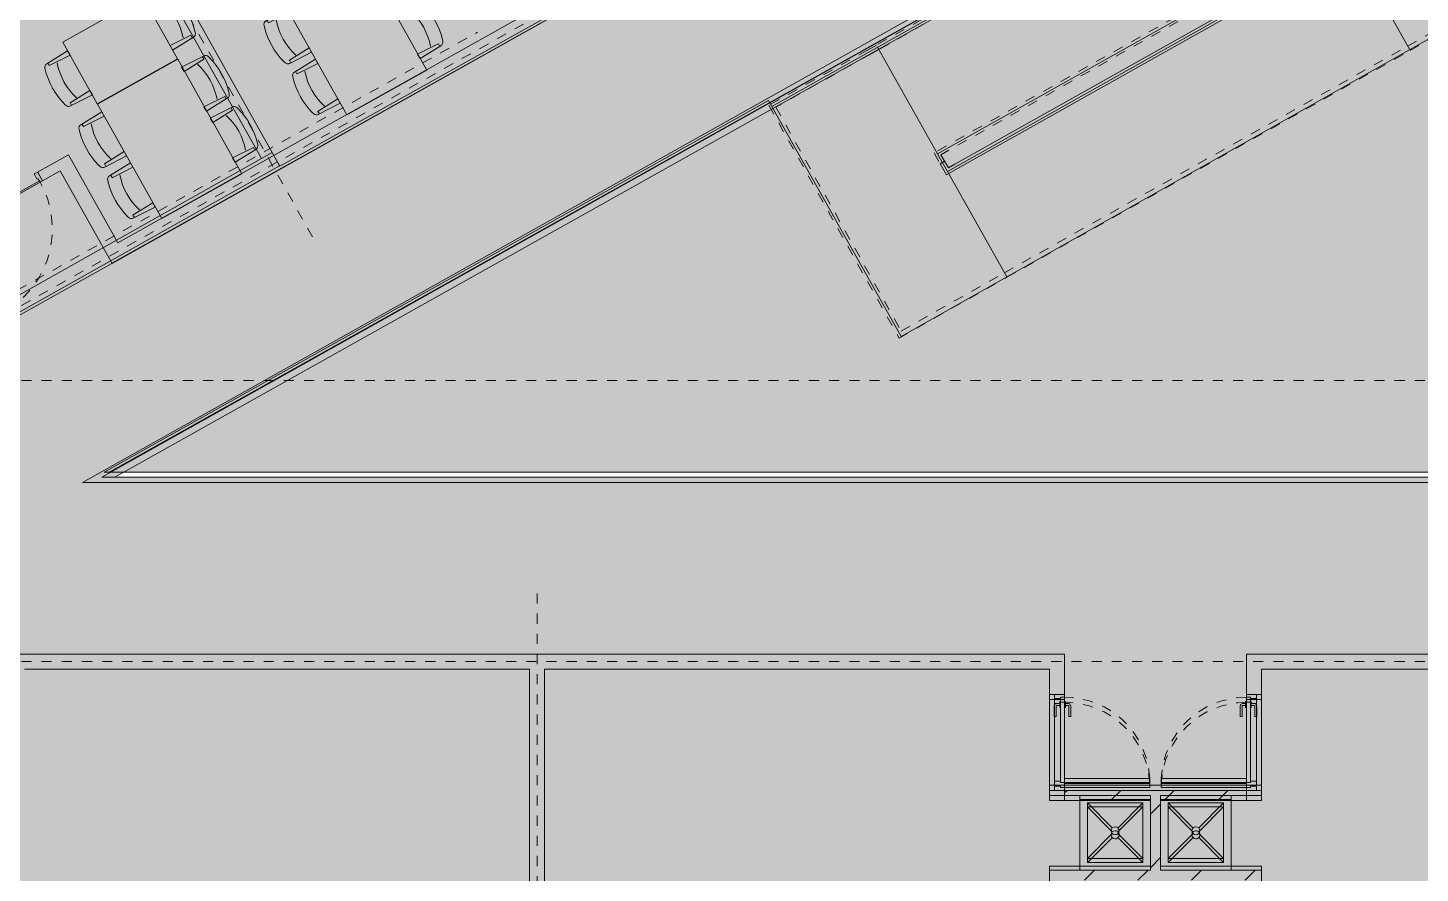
# Model space of a CAD drawing. Header units: metres. Extents: x -11.7 to 73.2, y 41.7 to 99.3.
# Drawn here: x 19.35 to 33.14, y 53.75 to 62.12 of the extents above; entities that cross this region are included whole.
import ezdxf

# ---------------------------------------------------------------- set-up
doc = ezdxf.new("R2010")
doc.units = ezdxf.units.M
for name, pattern in [('Basculante', [0.004, 0.0025, -0.0015]), ('LineaDiscontinua-1_5mm', [0.003, 0.0015, -0.0015]), ('LíneaDeRejilla', [0.021, 0.012, -0.003, 0.003, -0.003]), ('Oculto', [0.006, 0.004, -0.002])]:
    doc.linetypes.add(name, pattern=pattern)
for name, color, linetype, lineweight in [('A-BRND', 11, 'Continuous', 5), ('A-DETL-3', 151, 'Continuous', 5), ('A-DETL-GENF', 92, 'Continuous', 5), ('A-DETL-LNOC', 90, 'Oculto', 5), ('A-GENM', 13, 'Continuous', 5), ('A-MURO', 113, 'Continuous', 9), ('A-MURO-ACHU', 111, 'Continuous', 9), ('A-PISO', 51, 'Continuous', 9), ('A-PISO-ACHU', 8, 'Continuous', 9), ('A-PISO-RAMP', 51, 'Continuous', 5), ('A-PUER', 31, 'Continuous', 5), ('A-PUER-MARC', 31, 'Continuous', 5), ('A-WALL', 113, 'Continuous', 18), ('H-HID-APAR', 6, 'Continuous', 5), ('S-REJI', 1, 'Continuous', 5)]:
    doc.layers.add(name, color=color, linetype=linetype, lineweight=lineweight)
pattern_1 = [(45, (0, 0), (-0.265165, 0.265165), [])]

# ---------------------------------------------------------------- blocks, each defined once
blk = doc.blocks.new('Top Rail Type - Top Rail_Internal_-1126757-Nivel 1')
at = {"layer": 'A-BRND'}
for p, q in [((19.89, 57.617), (47.962, 73.353)), ((19.89, 57.617), (47.962, 73.353)), ((47.943, 73.285), (20.081, 57.667)), ((20.081, 57.667), (47.943, 73.285)), ((20.081, 57.667), (20.081, 57.667)), ((20.081, 57.667), (44.086, 57.667)), ((44.086, 57.667), (20.081, 57.667)), ((19.89, 57.617), (19.89, 57.617)), ((44.136, 57.617), (19.89, 57.617)), ((44.136, 57.617), (19.89, 57.617))]:
    blk.add_line(p, q, dxfattribs=at)
blk = doc.blocks.new('Puerta-Batiente-ConDilataciones - 900x2200-3 Dilataciones-1189421-Nivel 1')
at = {"layer": 'A-GENM'}
for p, q in [((0.422, -0.035), (-0.422, -0.035)), ((0.422, -0.035), (-0.422, -0.035)), ((0.422, -0.035), (-0.422, -0.035)), ((-0.422, -0.075), (0.422, -0.075)), ((-0.422, -0.075), (0.422, -0.075)), ((-0.422, -0.075), (0.422, -0.075))]:
    blk.add_line(p, q, dxfattribs=at)
at = {"layer": 'A-PUER'}
for p, q in [((0.422, -0.035), (-0.422, -0.035)), ((-0.422, -0.035), (-0.422, -0.035)), ((-0.422, -0.035), (0.422, -0.035)), ((-0.422, -0.035), (-0.422, -0.075)), ((-0.422, -0.035), (-0.422, -0.075)), ((-0.422, -0.919), (-0.422, -0.075)), ((-0.422, -0.075), (-0.382, -0.075)), ((0.422, -0.075), (-0.422, -0.075)), ((-0.422, -0.075), (-0.422, -0.075)), ((-0.422, -0.075), (0.422, -0.075)), ((-0.382, -0.075), (-0.382, -0.919)), ((0.422, -0.035), (0.422, -0.035)), ((0.422, -0.075), (0.422, -0.035)), ((0.422, -0.035), (0.422, -0.075)), ((0.422, -0.075), (0.422, -0.075)), ((-0.382, -0.919), (-0.422, -0.919))]:
    blk.add_line(p, q, dxfattribs=at)
at = {"layer": 'A-PUER', "linetype": 'LineaDiscontinua-1_5mm'}
blk.add_arc((-0.422, -0.075), 0.844, 272.7165, 0, dxfattribs=at)
at = {"layer": 'A-PUER-MARC'}
for p, q in [((-0.45, -0.075), (-0.45, 0.025)), ((-0.45, 0.025), (-0.41, 0.025)), ((-0.45, -0.075), (-0.45, 0.025)), ((-0.45, 0.025), (-0.45, 0.025)), ((-0.45, 0.025), (0.45, 0.025)), ((-0.41, 0.025), (-0.41, -0.035)), ((-0.41, 0.025), (-0.41, 0.025)), ((-0.41, 0.025), (-0.41, -0.035)), ((0.41, 0.025), (-0.41, 0.025)), ((0.41, -0.035), (0.41, 0.025)), ((0.45, 0.025), (0.41, 0.025)), ((0.41, 0.025), (0.41, 0.025)), ((0.41, -0.035), (0.41, 0.025)), ((0.45, 0.025), (0.45, 0.025)), ((0.45, 0.025), (0.45, -0.075)), ((0.45, 0.025), (0.45, -0.075)), ((-0.422, -0.075), (-0.45, -0.075)), ((-0.45, -0.075), (-0.45, -0.075)), ((0.45, -0.075), (-0.45, -0.075)), ((-0.41, -0.035), (-0.422, -0.035)), ((-0.422, -0.035), (-0.422, -0.075)), ((-0.422, -0.035), (-0.422, -0.035)), ((-0.422, -0.035), (-0.422, -0.075)), ((0.422, -0.035), (-0.422, -0.035)), ((-0.422, -0.075), (-0.422, -0.075)), ((-0.422, -0.075), (0.422, -0.075)), ((-0.41, -0.035), (-0.41, -0.035)), ((-0.41, -0.035), (0.41, -0.035)), ((0.41, -0.035), (0.41, -0.035)), ((0.41, -0.035), (0.422, -0.035)), ((0.422, -0.035), (0.422, -0.035)), ((0.422, -0.035), (0.422, -0.075)), ((0.422, -0.075), (0.422, -0.035)), ((0.422, -0.075), (0.422, -0.075)), ((0.422, -0.075), (0.45, -0.075)), ((0.45, -0.075), (0.45, -0.075))]:
    blk.add_line(p, q, dxfattribs=at)
blk = doc.blocks.new('Manija-Horizontal-SinCerradura - 120-1041475-Nivel 1')
at = {"layer": 'A-PUER'}
for p, q in [((0.12, 0.008), (0.12, 0)), ((0.12, 0.008), (0.18, 0.008)), ((0.18, 0.008), (0.12, 0.008)), ((0.12, 0), (0.18, 0)), ((0.18, 0), (0.12, 0)), ((0.14, 0.038), (0.14, 0.008)), ((0.14, 0.008), (0.16, 0.008)), ((0.16, 0.008), (0.14, 0.008)), ((0.16, 0.008), (0.16, 0.038)), ((0.27, 0.063), (0.165, 0.063)), ((0.165, 0.043), (0.27, 0.043)), ((0.18, 0), (0.18, 0.008)), ((0.27, 0.063), (0.27, 0.043)), ((0.27, 0.043), (0.27, 0.063))]:
    blk.add_line(p, q, dxfattribs=at)
at = {"layer": 'A-PUER', "flags": 128}
for points in [[(0.165, 0.063), (0.144, 0.052), (0.14, 0.038)], [(0.16, 0.038), (0.162, 0.042), (0.165, 0.043)]]:
    blk.add_lwpolyline(points, dxfattribs=at)
blk = doc.blocks.new('Manija-Horizontal-SinCerradura - 120-1041476-Nivel 1')
at = {"layer": 'A-PUER'}
for p, q in [((0.12, 0), (0.12, -0.008)), ((0.12, 0), (0.18, 0)), ((0.18, 0), (0.12, 0)), ((0.18, -0.008), (0.18, 0)), ((0.12, -0.008), (0.18, -0.008)), ((0.18, -0.008), (0.12, -0.008)), ((0.14, -0.008), (0.14, -0.038)), ((0.14, -0.008), (0.16, -0.008)), ((0.16, -0.008), (0.14, -0.008)), ((0.16, -0.038), (0.16, -0.008)), ((0.27, -0.043), (0.165, -0.043)), ((0.165, -0.063), (0.27, -0.063)), ((0.27, -0.063), (0.27, -0.043)), ((0.27, -0.043), (0.27, -0.063))]:
    blk.add_line(p, q, dxfattribs=at)
at = {"layer": 'A-PUER', "flags": 128}
for points in [[(0.14, -0.038), (0.151, -0.059), (0.165, -0.063)], [(0.165, -0.043), (0.161, -0.041), (0.16, -0.038)]]:
    blk.add_lwpolyline(points, dxfattribs=at)
blk = doc.blocks.new('Puerta-Batiente-ConDilataciones - 900x2200-3 Dilataciones-1189918-Nivel 1')
at = {"layer": 'A-GENM'}
for p, q in [((-0.422, 0.075), (0.422, 0.075)), ((-0.422, 0.075), (0.422, 0.075)), ((-0.422, 0.075), (0.422, 0.075)), ((0.422, 0.035), (-0.422, 0.035)), ((0.422, 0.035), (-0.422, 0.035)), ((0.422, 0.035), (-0.422, 0.035))]:
    blk.add_line(p, q, dxfattribs=at)
at = {"layer": 'A-PUER'}
for p, q in [((-0.382, 0.919), (-0.422, 0.919)), ((-0.422, 0.919), (-0.422, 0.075)), ((-0.382, 0.075), (-0.382, 0.919)), ((-0.422, 0.075), (-0.382, 0.075)), ((0.422, 0.075), (-0.422, 0.075)), ((-0.422, 0.075), (-0.422, 0.075)), ((-0.422, 0.075), (0.422, 0.075)), ((-0.422, 0.075), (-0.422, 0.035)), ((-0.422, 0.075), (-0.422, 0.035)), ((0.422, 0.035), (-0.422, 0.035)), ((-0.422, 0.035), (-0.422, 0.035)), ((-0.422, 0.035), (0.422, 0.035)), ((0.422, 0.075), (0.422, 0.075)), ((0.422, 0.035), (0.422, 0.075)), ((0.422, 0.075), (0.422, 0.035)), ((0.422, 0.035), (0.422, 0.035))]:
    blk.add_line(p, q, dxfattribs=at)
at = {"layer": 'A-PUER', "linetype": 'LineaDiscontinua-1_5mm'}
blk.add_arc((-0.422, 0.075), 0.844, 360, 87.2835, dxfattribs=at)
at = {"layer": 'A-PUER-MARC'}
for p, q in [((-0.45, -0.025), (-0.45, 0.075)), ((-0.45, 0.075), (-0.422, 0.075)), ((-0.45, -0.025), (-0.45, 0.075)), ((-0.45, 0.075), (-0.45, 0.075)), ((-0.45, 0.075), (0.45, 0.075)), ((-0.422, 0.075), (-0.422, 0.035)), ((0.422, 0.075), (-0.422, 0.075)), ((-0.422, 0.075), (-0.422, 0.075)), ((-0.422, 0.075), (-0.422, 0.035)), ((-0.422, 0.035), (-0.41, 0.035)), ((-0.422, 0.035), (-0.422, 0.035)), ((-0.422, 0.035), (0.422, 0.035)), ((-0.41, 0.035), (-0.41, -0.025)), ((-0.41, 0.035), (-0.41, -0.025)), ((0.41, 0.035), (-0.41, 0.035)), ((-0.41, 0.035), (-0.41, 0.035)), ((0.41, 0.035), (0.41, 0.035)), ((0.41, -0.025), (0.41, 0.035)), ((0.422, 0.035), (0.41, 0.035)), ((0.41, -0.025), (0.41, 0.035)), ((0.422, 0.075), (0.422, 0.075)), ((0.45, 0.075), (0.422, 0.075)), ((0.422, 0.075), (0.422, 0.035)), ((0.422, 0.035), (0.422, 0.075)), ((0.422, 0.035), (0.422, 0.035)), ((0.45, 0.075), (0.45, -0.025)), ((0.45, 0.075), (0.45, 0.075)), ((0.45, 0.075), (0.45, -0.025)), ((-0.41, -0.025), (-0.45, -0.025)), ((0.45, -0.025), (-0.45, -0.025)), ((-0.45, -0.025), (-0.45, -0.025)), ((-0.41, -0.025), (-0.41, -0.025)), ((-0.41, -0.025), (0.41, -0.025)), ((0.41, -0.025), (0.45, -0.025)), ((0.41, -0.025), (0.41, -0.025)), ((0.45, -0.025), (0.45, -0.025))]:
    blk.add_line(p, q, dxfattribs=at)
blk = doc.blocks.new('M_Shower Stall-2D - Poceta aseol-2D 70_70-1736770-Nivel 1')
at = {"layer": 'H-HID-APAR'}
for p, q in [((0, 0), (0, 0.7)), ((0, 0.7), (0.7, 0.7)), ((0.7, 0.7), (0.7, 0)), ((0.075, 0.625), (0.321, 0.379)), ((0.075, 0.075), (0.075, 0.625)), ((0.075, 0.625), (0.625, 0.625)), ((0.625, 0.625), (0.379, 0.379)), ((0.625, 0.625), (0.625, 0.075)), ((0.322, 0.322), (0.075, 0.075)), ((0.378, 0.322), (0.625, 0.075)), ((0.7, 0), (0, 0)), ((0.625, 0.075), (0.075, 0.075))]:
    blk.add_line(p, q, dxfattribs=at)
for start, end in [(360, 180), (180, 360)]:
    blk.add_arc((0.35, 0.35), 0.04, start, end, dxfattribs=at)
blk = doc.blocks.new('Puerta-Batiente-HojaLisa - 900x2200-V1-Nivel 1')
at = {"layer": 'A-PUER'}
for p, q in [((-0.422, -0.919), (-0.422, -0.075)), ((-0.422, -0.075), (-0.382, -0.075)), ((-0.382, -0.075), (-0.382, -0.919)), ((-0.382, -0.919), (-0.422, -0.919))]:
    blk.add_line(p, q, dxfattribs=at)
at = {"layer": 'A-PUER', "linetype": 'LineaDiscontinua-1_5mm'}
blk.add_arc((-0.422, -0.075), 0.844, 272.7165, 0, dxfattribs=at)
at = {"layer": 'A-PUER-MARC', "lineweight": 9}
for p, q in [((-0.41, 0.025), (-0.45, 0.025)), ((-0.45, 0.025), (-0.45, -0.075)), ((-0.41, -0.035), (-0.41, 0.025)), ((0.45, 0.025), (0.41, 0.025)), ((0.41, 0.025), (0.41, -0.035)), ((0.45, -0.075), (0.45, 0.025)), ((-0.45, -0.075), (-0.422, -0.075)), ((-0.422, -0.075), (-0.422, -0.035)), ((-0.422, -0.035), (-0.41, -0.035)), ((0.41, -0.035), (0.422, -0.035)), ((0.422, -0.035), (0.422, -0.075)), ((0.422, -0.075), (0.45, -0.075))]:
    blk.add_line(p, q, dxfattribs=at)
at = {"layer": 'A-PUER-MARC'}
for p, q in [((-0.45, -0.075), (-0.45, 0.025)), ((-0.45, 0.025), (-0.41, 0.025)), ((-0.45, 0.025), (-0.45, 0.025)), ((-0.41, 0.025), (-0.41, -0.035)), ((-0.41, 0.025), (-0.41, 0.025)), ((0.41, -0.035), (0.41, 0.025)), ((0.45, 0.025), (0.41, 0.025)), ((0.41, 0.025), (0.41, 0.025)), ((0.45, 0.025), (0.45, 0.025)), ((0.45, 0.025), (0.45, -0.075)), ((-0.422, -0.075), (-0.45, -0.075)), ((-0.45, -0.075), (-0.45, -0.075)), ((-0.41, -0.035), (-0.422, -0.035)), ((-0.422, -0.035), (-0.422, -0.075)), ((-0.422, -0.035), (-0.422, -0.035)), ((-0.422, -0.075), (-0.422, -0.075)), ((-0.41, -0.035), (-0.41, -0.035)), ((0.41, -0.035), (0.41, -0.035)), ((0.41, -0.035), (0.422, -0.035)), ((0.422, -0.035), (0.422, -0.035)), ((0.422, -0.075), (0.422, -0.035)), ((0.422, -0.075), (0.422, -0.075)), ((0.422, -0.075), (0.45, -0.075)), ((0.45, -0.075), (0.45, -0.075))]:
    blk.add_line(p, q, dxfattribs=at)
blk = doc.blocks.new('Puerta-Batiente-HojaLisa - 900x2200-V2-Nivel 1')
at = {"layer": 'A-PUER'}
for p, q in [((-0.382, 0.919), (-0.422, 0.919)), ((-0.422, 0.919), (-0.422, 0.075)), ((-0.382, 0.075), (-0.382, 0.919)), ((-0.422, 0.075), (-0.382, 0.075))]:
    blk.add_line(p, q, dxfattribs=at)
at = {"layer": 'A-PUER', "linetype": 'LineaDiscontinua-1_5mm'}
blk.add_arc((-0.422, 0.075), 0.844, 360, 87.2835, dxfattribs=at)
at = {"layer": 'A-PUER-MARC', "lineweight": 9}
for p, q in [((-0.45, -0.025), (-0.45, 0.075)), ((-0.45, 0.075), (-0.422, 0.075)), ((-0.422, 0.075), (-0.422, 0.035)), ((-0.422, 0.035), (-0.41, 0.035)), ((-0.41, 0.035), (-0.41, -0.025)), ((0.41, 0.035), (0.422, 0.035)), ((0.41, -0.025), (0.41, 0.035)), ((0.422, 0.035), (0.422, 0.075)), ((0.422, 0.075), (0.45, 0.075)), ((0.45, 0.075), (0.45, -0.025)), ((-0.41, -0.025), (-0.45, -0.025)), ((0.45, -0.025), (0.41, -0.025))]:
    blk.add_line(p, q, dxfattribs=at)
at = {"layer": 'A-PUER-MARC'}
for p, q in [((-0.45, 0.075), (-0.45, -0.025)), ((-0.422, 0.075), (-0.45, 0.075)), ((-0.45, 0.075), (-0.45, 0.075)), ((-0.422, 0.035), (-0.422, 0.075)), ((-0.422, 0.075), (-0.422, 0.075)), ((-0.41, 0.035), (-0.422, 0.035)), ((-0.422, 0.035), (-0.422, 0.035)), ((-0.41, -0.025), (-0.41, 0.035)), ((-0.41, 0.035), (-0.41, 0.035)), ((0.41, 0.035), (0.41, 0.035)), ((0.41, 0.035), (0.41, -0.025)), ((0.41, 0.035), (0.422, 0.035)), ((0.422, 0.075), (0.422, 0.075)), ((0.422, 0.075), (0.45, 0.075)), ((0.422, 0.075), (0.422, 0.035)), ((0.422, 0.035), (0.422, 0.035)), ((0.45, -0.025), (0.45, 0.075)), ((0.45, 0.075), (0.45, 0.075)), ((-0.45, -0.025), (-0.41, -0.025)), ((-0.45, -0.025), (-0.45, -0.025)), ((-0.41, -0.025), (-0.41, -0.025)), ((0.45, -0.025), (0.41, -0.025)), ((0.41, -0.025), (0.41, -0.025)), ((0.45, -0.025), (0.45, -0.025))]:
    blk.add_line(p, q, dxfattribs=at)
blk = doc.blocks.new('Puerta-Batiente-ConDilataciones - 1000x2200-3 Dilataciones-1625095-Nivel 1')
at = {"layer": 'A-GENM'}
for p, q in [((0.472, -0.035), (-0.472, -0.035)), ((0.472, -0.035), (-0.472, -0.035)), ((0.472, -0.035), (-0.472, -0.035)), ((-0.472, -0.05), (0.472, -0.05)), ((-0.472, -0.05), (0.472, -0.05)), ((-0.472, -0.05), (0.472, -0.05))]:
    blk.add_line(p, q, dxfattribs=at)
at = {"layer": 'A-PUER'}
for p, q in [((-0.472, -0.994), (-0.472, -0.05)), ((-0.472, -0.05), (-0.432, -0.05)), ((-0.432, -0.05), (-0.432, -0.994)), ((-0.432, -0.994), (-0.472, -0.994))]:
    blk.add_line(p, q, dxfattribs=at)
at = {"layer": 'A-PUER', "linetype": 'LineaDiscontinua-1_5mm'}
blk.add_arc((-0.472, -0.05), 0.944, 272.4285, 0, dxfattribs=at)
at = {"layer": 'A-PUER-MARC', "lineweight": 9}
for p, q in [((-0.46, 0.05), (-0.5, 0.05)), ((-0.5, 0.05), (-0.5, -0.05)), ((-0.46, -0.01), (-0.46, 0.05)), ((0.5, 0.05), (0.46, 0.05)), ((0.46, 0.05), (0.46, -0.01)), ((0.5, -0.05), (0.5, 0.05)), ((-0.5, -0.05), (-0.472, -0.05)), ((-0.472, -0.05), (-0.472, -0.01)), ((-0.472, -0.01), (-0.46, -0.01)), ((0.46, -0.01), (0.472, -0.01)), ((0.472, -0.01), (0.472, -0.05)), ((0.472, -0.05), (0.5, -0.05))]:
    blk.add_line(p, q, dxfattribs=at)
at = {"layer": 'A-PUER-MARC'}
for p, q in [((-0.5, -0.05), (-0.5, 0.05)), ((-0.5, 0.05), (-0.46, 0.05)), ((-0.5, 0.05), (-0.5, 0.05)), ((-0.46, 0.05), (-0.46, -0.01)), ((-0.46, 0.05), (-0.46, 0.05)), ((0.46, -0.01), (0.46, 0.05)), ((0.5, 0.05), (0.46, 0.05)), ((0.46, 0.05), (0.46, 0.05)), ((0.5, 0.05), (0.5, 0.05)), ((0.5, 0.05), (0.5, -0.05)), ((-0.472, -0.05), (-0.5, -0.05)), ((-0.5, -0.05), (-0.5, -0.05)), ((-0.46, -0.01), (-0.472, -0.01)), ((-0.472, -0.01), (-0.472, -0.05)), ((-0.472, -0.01), (-0.472, -0.01)), ((-0.472, -0.05), (-0.472, -0.05)), ((-0.46, -0.01), (-0.46, -0.01)), ((0.46, -0.01), (0.46, -0.01)), ((0.46, -0.01), (0.472, -0.01)), ((0.472, -0.01), (0.472, -0.01)), ((0.472, -0.05), (0.472, -0.01)), ((0.472, -0.05), (0.472, -0.05)), ((0.472, -0.05), (0.5, -0.05)), ((0.5, -0.05), (0.5, -0.05))]:
    blk.add_line(p, q, dxfattribs=at)
blk = doc.blocks.new('M_Shower Stall-2D - Poceta aseol-2D 70_70-V26-Nivel 1')
at = {"layer": 'H-HID-APAR'}
for p, q in [((0, 0), (0, 0.7)), ((0, 0.7), (0.7, 0.7)), ((0.7, 0.7), (0.7, 0)), ((0.075, 0.625), (0.321, 0.379)), ((0.075, 0.075), (0.075, 0.625)), ((0.075, 0.625), (0.625, 0.625)), ((0.625, 0.625), (0.379, 0.379)), ((0.625, 0.625), (0.625, 0.075)), ((0.322, 0.322), (0.075, 0.075)), ((0.378, 0.322), (0.625, 0.075)), ((0.7, 0), (0, 0)), ((0.625, 0.075), (0.075, 0.075))]:
    blk.add_line(p, q, dxfattribs=at)
for start, end in [(360, 180), (180, 360)]:
    blk.add_arc((0.35, 0.35), 0.04, start, end, dxfattribs=at)
blk = doc.blocks.new('Top Rail Type - Top Rail_Internal_-V27-Nivel 1')
at = {"layer": 'A-BRND', "linetype": 'Basculante'}
for p, q in [((31.166, 63.866), (27.752, 61.947)), ((31.19, 63.823), (27.776, 61.903)), ((33.014, 61.937), (34.06, 62.525)), ((33.038, 61.893), (34.084, 62.481)), ((27.752, 61.947), (27.665, 61.898)), ((29.02, 59.692), (33.014, 61.937)), ((27.665, 61.898), (26.687, 61.351)), ((27.689, 61.855), (26.756, 61.332)), ((27.776, 61.903), (27.689, 61.855)), ((29.045, 59.648), (33.038, 61.893)), ((26.687, 61.351), (27.977, 59.046)), ((26.756, 61.332), (27.997, 59.115)), ((27.977, 59.046), (29.045, 59.648)), ((27.997, 59.115), (29.02, 59.692))]:
    blk.add_line(p, q, dxfattribs=at)
blk = doc.blocks.new('Top Rail Type - Top Rail_Internal_-V28-Nivel 1')
at = {"layer": 'A-BRND'}
for p, q in [((28.53, 60.767), (32.437, 62.963)), ((28.555, 60.724), (32.461, 62.92)), ((28.428, 60.796), (28.384, 60.771)), ((28.384, 60.771), (28.446, 60.662)), ((28.428, 60.796), (28.465, 60.73)), ((28.446, 60.662), (28.555, 60.724)), ((28.465, 60.73), (28.53, 60.767))]:
    blk.add_line(p, q, dxfattribs=at)
at = {"layer": 'A-BRND', "linetype": 'Basculante'}
for p, q in [((31.759, 62.812), (28.323, 60.88)), ((31.783, 62.768), (28.391, 60.861)), ((28.323, 60.88), (28.384, 60.771)), ((28.391, 60.861), (28.428, 60.796)), ((28.428, 60.796), (28.384, 60.771))]:
    blk.add_line(p, q, dxfattribs=at)
blk = doc.blocks.new('MesadeComedor 4p Parametrica-Planta - Mesa de Comedor de 4 Puestos-1696959-Nivel 1')
at = {"layer": 'A-DETL-GENF'}
for p, q in [((-0.617, 0.694), (-0.628, 0.451)), ((-0.57, 0.738), (-0.587, 0.733)), ((-0.167, 0.733), (-0.184, 0.738)), ((-0.127, 0.451), (-0.137, 0.694)), ((-0.037, 0.694), (-0.048, 0.451)), ((0.01, 0.738), (-0.007, 0.733)), ((0.413, 0.733), (0.396, 0.738)), ((0.453, 0.451), (0.443, 0.694)), ((-0.615, 0.682), (-0.59, 0.682)), ((-0.589, 0.681), (-0.579, 0.451)), ((-0.166, 0.681), (-0.176, 0.451)), ((-0.136, 0.682), (-0.165, 0.682)), ((-0.035, 0.682), (-0.01, 0.682)), ((-0.009, 0.681), (0.001, 0.451)), ((0.414, 0.681), (0.404, 0.451)), ((0.444, 0.682), (0.415, 0.682)), ((-0.715, -0.455), (-0.715, 0.455)), ((0.585, 0.455), (-0.715, 0.455)), ((0.585, 0.455), (-0.715, 0.455)), ((-0.715, 0.455), (-0.715, -0.455)), ((-0.628, 0.451), (-0.579, 0.451)), ((-0.176, 0.451), (-0.127, 0.451)), ((-0.048, 0.451), (0.001, 0.451)), ((0.404, 0.451), (0.453, 0.451)), ((0.585, 0.455), (0.585, -0.455)), ((0.585, -0.455), (0.585, 0.455)), ((0.585, -0.455), (0.585, 0.455)), ((0.585, -0.455), (-0.715, -0.455)), ((-0.715, -0.455), (0.585, -0.455)), ((-0.628, -0.455), (-0.617, -0.698)), ((-0.628, -0.455), (-0.579, -0.455)), ((-0.589, -0.685), (-0.579, -0.455)), ((-0.166, -0.685), (-0.176, -0.455)), ((-0.176, -0.455), (-0.127, -0.455)), ((-0.137, -0.698), (-0.127, -0.455)), ((-0.048, -0.455), (-0.037, -0.698)), ((-0.048, -0.455), (0.001, -0.455)), ((-0.009, -0.685), (0.001, -0.455)), ((0.414, -0.685), (0.404, -0.455)), ((0.404, -0.455), (0.453, -0.455)), ((0.443, -0.698), (0.453, -0.455)), ((-0.615, -0.686), (-0.59, -0.686)), ((-0.136, -0.686), (-0.165, -0.686)), ((-0.035, -0.686), (-0.01, -0.686)), ((0.444, -0.686), (0.415, -0.686)), ((-0.587, -0.736), (-0.57, -0.741)), ((-0.184, -0.741), (-0.167, -0.736)), ((-0.007, -0.736), (0.01, -0.741)), ((0.396, -0.741), (0.413, -0.736))]:
    blk.add_line(p, q, dxfattribs=at)
for centre, radius, start, end in [((-0.576, 0.693), 0.0417, 106.4199, 177.4596), ((-0.377, 0.043), 0.721, 74.4748, 105.5252), ((-0.179, 0.693), 0.0417, 2.5404, 73.5801), ((0.004, 0.693), 0.0417, 106.4199, 177.4596), ((0.203, 0.043), 0.721, 74.4748, 105.5252), ((0.401, 0.693), 0.0417, 2.5404, 73.5801), ((-0.59, 0.681), 0.00104, 2.5404, 90), ((-0.377, 0.006), 0.627, 71.5812, 108.4188), ((-0.165, 0.681), 0.00104, 90, 177.4596), ((-0.01, 0.681), 0.00104, 2.5404, 90), ((0.203, 0.006), 0.627, 71.5812, 108.4188), ((0.415, 0.681), 0.00104, 90, 177.4596), ((-0.59, -0.685), 0.00104, 270, 357.4596), ((-0.377, -0.01), 0.627, 251.5812, 288.4188), ((-0.165, -0.685), 0.00104, 182.5404, 270), ((-0.01, -0.685), 0.00104, 270, 357.4596), ((0.203, -0.01), 0.627, 251.5812, 288.4188), ((0.415, -0.685), 0.00104, 182.5404, 270), ((-0.576, -0.696), 0.0417, 182.5404, 253.5801), ((-0.377, -0.046), 0.721, 254.4748, 285.5252), ((-0.179, -0.696), 0.0417, 286.4199, 357.4596), ((0.004, -0.696), 0.0417, 182.5404, 253.5801), ((0.203, -0.046), 0.721, 254.4748, 285.5252), ((0.401, -0.696), 0.0417, 286.4199, 357.4596)]:
    blk.add_arc(centre, radius, start, end, dxfattribs=at)
blk = doc.blocks.new('MesadeComedor 2p Parametrica-Planta - Mesa de Comedor Pequeña de 2 Puestos-1692873-Nivel 1')
at = {"layer": 'A-DETL-GENF'}
for p, q in [((-0.616, 0.455), (-0.605, 0.698)), ((-0.125, 0.698), (-0.114, 0.455)), ((-0.605, 0.686), (-0.577, 0.686)), ((-0.577, 0.686), (-0.566, 0.455)), ((-0.164, 0.455), (-0.153, 0.685)), ((-0.153, 0.685), (-0.125, 0.685)), ((-0.015, 0.455), (-0.715, 0.455)), ((-0.715, 0.455), (-0.715, -0.455)), ((-0.715, 0.455), (-0.015, 0.455)), ((-0.715, -0.455), (-0.715, 0.455)), ((-0.566, 0.455), (-0.616, 0.455)), ((-0.114, 0.455), (-0.164, 0.455)), ((-0.015, -0.455), (-0.015, 0.455)), ((-0.015, 0.455), (-0.015, -0.455)), ((-0.715, -0.455), (-0.015, -0.455)), ((-0.015, -0.455), (-0.715, -0.455)), ((-0.566, -0.455), (-0.616, -0.455)), ((-0.616, -0.455), (-0.605, -0.698)), ((-0.577, -0.686), (-0.566, -0.455)), ((-0.114, -0.455), (-0.164, -0.455)), ((-0.164, -0.455), (-0.153, -0.685)), ((-0.125, -0.698), (-0.114, -0.455)), ((-0.605, -0.686), (-0.577, -0.686)), ((-0.153, -0.685), (-0.125, -0.685))]:
    blk.add_line(p, q, dxfattribs=at)
for centre, radius, start, end in [((-0.563, 0.696), 0.0417, 106.4199, 177.4596), ((-0.365, 0.023), 0.743, 73.5801, 106.4199), ((-0.167, 0.696), 0.0417, 2.5404, 73.5801), ((-0.365, 0.01), 0.627, 71.5812, 108.4188), ((-0.365, -0.01), 0.627, 251.5812, 288.4188), ((-0.563, -0.696), 0.0417, 182.5404, 253.5801), ((-0.365, -0.023), 0.743, 253.5801, 286.4199), ((-0.167, -0.696), 0.0417, 286.4199, 357.4596)]:
    blk.add_arc(centre, radius, start, end, dxfattribs=at)

msp = doc.modelspace()

# ---------------------------------------------------------------- hatches: boundary and pattern name
at = {"layer": 'A-DETL-GENF'}
for color, points in [(10, [(20.152, 57.717), (47.969, 73.285), (49.207, 71.088), (54.381, 73.997), (54.381, 55.917), (49.236, 55.917), (49.236, 57.717)]), (7, [(19.004, 59.125), (15.391, 65.571), (28.607, 72.978), (32.22, 66.532)]), (7, [(16.963, 55.917), (17.366, 55.917), (17.366, 54.567), (19.166, 54.567), (19.166, 55.917), (29.616, 55.917), (29.616, 54.567), (31.416, 54.567), (31.416, 55.917), (36.716, 55.917), (36.716, 48.267), (10.835, 48.267), (10.835, 52.482)])]:
    msp.add_hatch(color=color, dxfattribs=at).paths.add_polyline_path(points, flags=0)
at = {"layer": 'A-MURO-ACHU', "lineweight": 5}
for points in [[(20.313, 59.858), (20.24, 59.989), (30.969, 66.003), (31.1, 66.076), (31.173, 65.946)], [(19.494, 60.603), (19.445, 60.69), (19.751, 60.861), (19.799, 60.774), (19.669, 60.701)], [(20.313, 59.858), (20.182, 59.785), (19.669, 60.701), (19.799, 60.774), (20.24, 59.989)], [(19.316, 55.767), (19.316, 55.917), (29.616, 55.917), (29.616, 55.767), (29.466, 55.767), (24.466, 55.767), (24.316, 55.767)], [(31.416, 55.767), (31.416, 55.917), (36.581, 55.917), (36.581, 55.767), (31.566, 55.767)], [(24.316, 55.767), (24.466, 55.767), (24.466, 48.342), (24.316, 48.342)]]:
    msp.add_hatch(color=256, dxfattribs=at).paths.add_polyline_path(points, flags=0)
h = msp.add_hatch(color=256, dxfattribs=at)
h.paths.add_polyline_path([(29.466, 54.567), (29.616, 54.567), (29.616, 54.467), (29.466, 54.467)], flags=0)
h.paths.add_polyline_path([(29.466, 55.767), (29.616, 55.767), (29.616, 55.467), (29.466, 55.467)], flags=0)
h = msp.add_hatch(color=256, dxfattribs=at)
h.paths.add_polyline_path([(31.416, 54.567), (31.566, 54.567), (31.566, 54.467), (31.416, 54.467)], flags=0)
h.paths.add_polyline_path([(31.416, 55.767), (31.566, 55.767), (31.566, 55.467), (31.416, 55.467)], flags=0)
h = msp.add_hatch(dxfattribs=at)
h.set_pattern_fill('FP_1', color=256, style=0, pattern_type=2)
h.set_pattern_definition(pattern_1)
h.paths.add_polyline_path([(29.616, 54.467), (29.616, 54.567), (31.416, 54.567), (31.416, 54.467), (30.566, 54.467), (30.466, 54.467)], flags=0)
h = msp.add_hatch(dxfattribs=at)
h.set_pattern_fill('FP_1', color=256, style=0, pattern_type=2)
h.set_pattern_definition(pattern_1)
h.paths.add_polyline_path([(30.466, 54.467), (30.566, 54.467), (30.566, 53.777), (30.466, 53.777)], flags=0)
h = msp.add_hatch(dxfattribs=at)
h.set_pattern_fill('FP_1', color=256, style=0, pattern_type=2)
h.set_pattern_definition(pattern_1)
h.paths.add_polyline_path([(29.466, 53.677), (29.466, 53.777), (30.466, 53.777), (30.566, 53.777), (31.566, 53.777), (31.566, 53.677), (31.416, 53.677), (29.616, 53.677)], flags=0)
at = {"layer": 'A-PISO-ACHU', "lineweight": 5}
h = msp.add_hatch(color=256, dxfattribs=at)
edge = h.paths.add_edge_path(flags=0)
edge.add_line((-11.744, 67.478), (-11.744, 68.992))
edge.add_line((-11.744, 68.992), (20.68, 87.24))
edge.add_line((20.68, 87.24), (42.763, 99.321))
edge.add_line((42.763, 99.321), (49.014, 99.321))
edge.add_line((49.014, 99.321), (22.136, 84.617))
edge.add_line((22.136, 84.617), (-8.422, 67.419))
edge.add_arc((-9.969, 75.372), 8.102, 263.7019, 281.0136, ccw=False)
edge.add_arc((-12.533, 60.522), 7, 76.1603, 83.5347)
h.paths.add_polyline_path([(73.158, 99.321), (73.158, 41.66)], flags=0)
edge = h.paths.add_edge_path(flags=0)
edge.add_line((69.851, 99.321), (73.158, 99.321))
edge.add_line((65.916, 97.168), (69.851, 99.321))
edge = h.paths.add_edge_path(flags=0)
edge.add_line((73.158, 51.904), (73.158, 50.909))
edge.add_line((73.158, 50.909), (67.409, 50.912))
edge.add_line((67.409, 50.912), (67.406, 45.89))
edge.add_arc((67.769, 48.868), 3, 197.8091, 263.0532, ccw=False)
edge.add_line((64.913, 47.95), (64.926, 52.057))
edge.add_arc((67.357, 51.838), 2.44, 138.4696, 174.8617, ccw=False)
edge.add_line((65.53, 53.456), (67.412, 55.146))
edge.add_line((67.412, 55.146), (67.438, 93.14))
edge.add_line((67.438, 93.14), (65.566, 94.511))
edge.add_arc((67.872, 96.43), 3, 186.297, 219.7758, ccw=False)
edge.add_line((64.89, 96.101), (64.89, 96.179))
edge.add_line((64.89, 96.179), (64.884, 98.083))
edge.add_arc((67.871, 97.808), 3, 152.3867, 174.7408, ccw=False)
edge.add_arc((100.814, 69.292), 46.495, 139.7706, 139.9679, ccw=False)
edge.add_line((65.316, 99.321), (73.158, 99.321))
edge.add_line((65.918, 96.156), (65.916, 97.168))
edge.add_arc((67.9, 96.421), 2, 187.6142, 217.5848)
edge.add_line((66.315, 95.202), (68.416, 93.664))
edge.add_line((68.416, 93.664), (68.432, 51.911))
edge.add_line((68.432, 51.911), (73.158, 51.904))
h.paths.add_polyline_path([(20.105, 57.717), (26.684, 61.399), (27.997, 59.062), (49.236, 71.036), (49.236, 57.717)], flags=0)
edge = h.paths.add_edge_path(flags=0)
edge.add_line((-5.712, 46.001), (54.461, 46.001))
edge.add_line((54.461, 46.001), (54.461, 90.902))
edge.add_line((54.461, 90.902), (26.988, 75.873))
edge.add_line((26.988, 75.873), (-6.336, 57.118))
edge.add_arc((5.07, 53.317), 12.023, 127.3503, 161.5712, ccw=False)
edge.add_line((-2.224, 62.875), (25.532, 78.496))
edge.add_line((25.532, 78.496), (55.413, 94.842))
edge.add_arc((56.806, 92.034), 3.135, 2.608, 116.3852, ccw=False)
edge.add_line((59.938, 92.176), (59.934, 86.617))
edge.add_line((59.934, 86.617), (57.431, 79.662))
edge.add_line((57.431, 79.662), (57.411, 49.633))
edge.add_line((57.411, 49.633), (57.408, 44.767))
edge.add_arc((59.408, 44.765), 2, 179.9609, 218.8093)
edge.add_line((57.849, 43.512), (59.338, 41.66))
edge.add_line((59.338, 41.66), (54.903, 41.66))
edge.add_line((54.903, 41.66), (54.904, 42.467))
edge.add_line((54.904, 42.467), (49.904, 42.473))
edge.add_line((49.904, 42.473), (49.903, 41.66))
edge.add_line((49.903, 41.66), (40.86, 41.66))
edge.add_line((40.86, 41.66), (40.849, 42.426))
edge.add_line((40.849, 42.426), (19.669, 42.426))
edge.add_line((19.669, 42.426), (19.663, 41.66))
edge.add_line((19.663, 41.66), (-5.714, 41.66))
edge.add_line((-5.714, 41.66), (-5.712, 46.001))
h = msp.add_hatch(color=256, dxfattribs=at)
h.paths.add_polyline_path([(73.158, 99.321), (73.158, 41.66)], flags=0)
edge = h.paths.add_edge_path(flags=0)
edge.add_line((49.017, 99.321), (73.158, 99.321))
edge.add_line((65.293, 99.321), (73.158, 99.321))
edge.add_arc((100.805, 69.311), 46.495, 139.8002, 140.007)
edge.add_arc((67.844, 97.804), 3, 152.4258, 174.7799)
edge.add_line((64.856, 98.077), (64.862, 96.6))
edge.add_line((64.862, 96.6), (59.465, 93.643))
edge.add_arc((56.782, 92.022), 3.135, 31.1418, 116.4243)
edge.add_line((55.387, 94.829), (25.518, 78.463))
edge.add_line((25.518, 78.463), (-2.228, 62.823))
edge.add_arc((5.073, 53.27), 12.023, 127.3894, 158.5358)
edge.add_arc((-12.535, 60.463), 7, 276.4834, 336.479, ccw=False)
edge.add_line((-11.744, 53.508), (-11.744, 67.418))
edge.add_arc((-12.535, 60.463), 7, 76.1994, 83.5166, ccw=False)
edge.add_arc((-9.982, 75.315), 8.102, 263.741, 281.0527)
edge.add_line((-8.429, 67.363), (22.117, 84.582))
edge.add_line((22.117, 84.582), (49.017, 99.321))
h = msp.add_hatch(color=256, dxfattribs=at)
h.paths.add_polyline_path([(5.018, 49.016), (5.803, 47.617), (10.835, 47.617), (10.835, 50.902), (9.21, 49.991), (8.624, 51.037)], flags=0)
h.paths.add_polyline_path([(54.311, 87.233), (50.349, 85.012), (52.11, 81.872), (54.311, 83.106)], flags=0)
h.paths.add_polyline_path([(47.963, 73.295), (20.081, 57.667), (44.086, 57.667), (44.086, 68.168), (49.221, 71.063)], flags=0)
h.paths.add_polyline_path([(-5.466, 53.862), (-1.1, 56.31), (-1.628, 57.251), (44.077, 82.871), (44.605, 81.929), (54.461, 87.454), (54.461, 80.756), (54.286, 80.658), (54.286, 77.096), (54.461, 77.194), (54.461, 74.042), (51.062, 72.13), (51.062, 55.917), (54.461, 55.917), (54.461, 48.267), (53.761, 48.267), (53.761, 47.467), (12.141, 47.467), (12.141, 48.267), (10.985, 48.267), (10.985, 47.467), (1.889, 47.467), (2.204, 47.644), (1.324, 49.214), (-1.86, 47.429)], flags=0)
h = msp.add_hatch(color=256, dxfattribs=at)
h.paths.add_polyline_path([(42.061, 55.767), (36.716, 55.767), (36.716, 48.852), (42.061, 48.852)], flags=0)
h.paths.add_polyline_path([(21.784, 60.854), (28.38, 64.552), (24.903, 70.754), (18.307, 67.056)], flags=0)
h.paths.add_polyline_path([(49.161, 73.896), (20.209, 57.667), (49.161, 57.667)], flags=0)
h.paths.add_polyline_path([(-5.465, 53.86), (-1.105, 56.308), (-1.634, 57.246), (-1.235, 57.47), (-1.043, 57.128), (17.916, 67.755), (18.104, 67.418), (44.327, 82.118), (44.474, 81.856), (54.461, 87.454), (54.461, 83.231), (58.001, 83.231), (58.001, 51.892), (54.461, 51.892), (54.461, 48.267), (10.985, 48.267), (10.985, 47.467), (1.889, 47.467), (2.226, 47.656), (1.345, 49.226), (-1.859, 47.427)], flags=0)
msp.add_hatch(color=256, dxfattribs=at).paths.add_polyline_path([(18.251, 67.157), (24.873, 70.869), (28.466, 64.459), (21.844, 60.747)], flags=0)

# ---------------------------------------------------------------- linework, layer by layer
at = {"layer": 'A-DETL-3'}
for p, q in [((47.969, 73.285), (20.152, 57.717)), ((19.004, 59.125), (32.22, 66.532)), ((20.152, 57.717), (49.236, 57.717)), ((29.616, 55.917), (19.166, 55.917)), ((29.616, 54.567), (29.616, 55.917)), ((36.716, 55.917), (31.416, 55.917)), ((31.416, 55.917), (31.416, 54.567)), ((31.416, 54.567), (29.616, 54.567))]:
    msp.add_line(p, q, dxfattribs=at)
at = {"layer": 'A-DETL-LNOC'}
msp.add_line((11.046, 54.924), (23.803, 62.075), dxfattribs=at)
at = {"layer": 'A-MURO'}
for p, q in [((21.768, 60.883), (18.1, 67.425)), ((18.054, 67.262), (21.663, 60.824)), ((19.048, 59.352), (21.768, 60.883)), ((21.768, 60.883), (21.663, 60.824)), ((21.768, 60.883), (21.841, 60.752)), ((19.122, 59.222), (21.841, 60.752)), ((29.616, 55.517), (29.466, 55.517)), ((29.466, 55.467), (29.466, 54.567)), ((31.566, 55.517), (31.416, 55.517)), ((31.566, 55.467), (31.566, 54.567)), ((29.466, 54.617), (31.566, 54.617)), ((29.466, 54.517), (30.466, 54.517)), ((30.466, 54.517), (30.466, 54.467)), ((30.566, 54.517), (31.566, 54.517)), ((30.566, 54.517), (30.566, 54.467)), ((29.466, 53.817), (30.466, 53.817)), ((29.466, 53.817), (29.466, 48.386)), ((30.566, 53.817), (31.566, 53.817)), ((31.566, 50.162), (31.566, 53.817))]:
    msp.add_line(p, q, dxfattribs=at)
at = {"layer": 'A-PISO'}
for p, q in [((49.161, 73.896), (20.209, 57.667)), ((47.963, 73.295), (20.081, 57.667)), ((27.997, 59.062), (49.236, 71.036)), ((20.181, 59.787), (39.269, 70.486)), ((28.466, 64.459), (21.844, 60.747)), ((20.105, 57.717), (26.684, 61.399)), ((26.695, 61.379), (20.152, 57.717)), ((26.684, 61.399), (27.997, 59.062)), ((21.844, 60.747), (21.768, 60.883)), ((18.622, 60.114), (19.494, 60.603)), ((49.161, 57.667), (20.081, 57.667)), ((49.236, 57.717), (20.105, 57.717)), ((29.616, 55.467), (29.616, 54.567)), ((31.416, 55.467), (31.416, 54.567))]:
    msp.add_line(p, q, dxfattribs=at)
at = {"layer": 'A-PISO-RAMP'}
for p, q in [((47.97, 73.287), (26.718, 61.338)), ((27.997, 59.062), (49.236, 71.036)), ((32.351, 63.116), (28.357, 60.871)), ((28.455, 60.696), (32.449, 62.942)), ((33.034, 61.901), (32.449, 62.942)), ((27.764, 61.926), (28.357, 60.871)), ((26.718, 61.338), (27.997, 59.062)), ((28.357, 60.871), (28.455, 60.696)), ((29.043, 59.652), (28.455, 60.696))]:
    msp.add_line(p, q, dxfattribs=at)
at = {"layer": 'A-WALL'}
for p, q in [((20.182, 59.785), (31.173, 65.946)), ((30.969, 66.003), (20.24, 59.989)), ((19.751, 60.861), (19.445, 60.69)), ((20.24, 59.989), (19.751, 60.861)), ((19.445, 60.69), (19.494, 60.603)), ((19.494, 60.603), (19.669, 60.701)), ((19.669, 60.701), (20.182, 59.785)), ((29.616, 55.917), (19.166, 55.917)), ((29.616, 55.467), (29.616, 55.917)), ((31.416, 55.917), (31.416, 55.467)), ((36.701, 55.917), (31.416, 55.917)), ((19.316, 55.767), (24.316, 55.767)), ((24.316, 55.767), (24.316, 48.342)), ((24.466, 48.342), (24.466, 55.767)), ((24.466, 55.767), (29.466, 55.767)), ((29.466, 55.767), (29.466, 55.467)), ((31.566, 55.467), (31.566, 55.767)), ((31.566, 55.767), (36.581, 55.767)), ((29.466, 55.467), (29.616, 55.467)), ((31.416, 55.467), (31.566, 55.467)), ((29.466, 54.567), (29.466, 54.467)), ((31.566, 54.567), (29.466, 54.567)), ((29.466, 54.467), (30.466, 54.467)), ((30.466, 54.467), (30.466, 53.777)), ((30.566, 54.467), (31.566, 54.467)), ((30.566, 53.777), (30.566, 54.467)), ((31.566, 54.467), (31.566, 54.567)), ((30.466, 53.777), (29.466, 53.777)), ((29.466, 53.777), (29.466, 51.862)), ((31.566, 53.777), (30.566, 53.777)), ((31.566, 50.962), (31.566, 53.777))]:
    msp.add_line(p, q, dxfattribs=at)
at = {"layer": 'A-WALL', "lineweight": 9}
for p, q in [((29.616, 54.467), (29.616, 54.567)), ((31.416, 54.567), (31.416, 54.467))]:
    msp.add_line(p, q, dxfattribs=at)
at = {"layer": 'S-REJI', "linetype": 'LíneaDeRejilla'}
for p, q in [((50.427, 76.824), (1.79, 49.561)), ((22.167, 60.048), (19.111, 65.5)), ((50.384, 58.624), (6.753, 58.624)), ((24.391, 56.517), (24.391, 51.46)), ((50.384, 55.842), (6.753, 55.842))]:
    msp.add_line(p, q, dxfattribs=at)

# ---------------------------------------------------------------- block references
at = {"layer": 'A-BRND'}
for name in ['Top Rail Type - Top Rail_Internal_-1126757-Nivel 1', 'Top Rail Type - Top Rail_Internal_-V27-Nivel 1', 'Top Rail Type - Top Rail_Internal_-V28-Nivel 1']:
    msp.add_blockref(name, (0, 0), dxfattribs=at)
at = {"layer": 'A-DETL-GENF'}
for name, p, rotation in [('MesadeComedor 4p Parametrica-Planta - Mesa de Comedor de 4 Puestos-1696959-Nivel 1', (22.617, 61.988), 299.2725903057579), ('MesadeComedor 2p Parametrica-Planta - Mesa de Comedor Pequeña de 2 Puestos-1692873-Nivel 1', (20.44, 61.576), 299.2725903057571), ('MesadeComedor 4p Parametrica-Planta - Mesa de Comedor de 4 Puestos-1696959-Nivel 1', (20.785, 60.961), 299.2725903057579)]:
    msp.add_blockref(name, p, dxfattribs=dict(at, rotation=rotation))
at = {"layer": 'A-PUER'}
for name, p, rotation in [('Puerta-Batiente-ConDilataciones - 1000x2200-3 Dilataciones-1625095-Nivel 1', (19.034, 60.402), 29.2725903057568), ('Manija-Horizontal-SinCerradura - 120-1041476-Nivel 1', (29.576, 55.567), 269.9999999999999), ('Puerta-Batiente-ConDilataciones - 900x2200-3 Dilataciones-1189421-Nivel 1', (29.541, 55.067), 89.99999999999997), ('Puerta-Batiente-HojaLisa - 900x2200-V1-Nivel 1', (29.541, 55.017), 90.00000000000007), ('Manija-Horizontal-SinCerradura - 120-1041475-Nivel 1', (29.616, 55.567), 269.9999999999998), ('Puerta-Batiente-ConDilataciones - 900x2200-3 Dilataciones-1189918-Nivel 1', (31.491, 55.067), 90.00000000000011), ('Puerta-Batiente-HojaLisa - 900x2200-V2-Nivel 1', (31.491, 55.017), 90.00000000000007), ('Manija-Horizontal-SinCerradura - 120-1041476-Nivel 1', (31.416, 55.567), 270.0000000000003), ('Manija-Horizontal-SinCerradura - 120-1041475-Nivel 1', (31.456, 55.567), 270.0000000000001)]:
    msp.add_blockref(name, p, dxfattribs=dict(at, rotation=rotation))
at = {"layer": 'H-HID-APAR'}
for p in [(29.766, 53.817), (30.566, 53.817)]:
    msp.add_blockref('M_Shower Stall-2D - Poceta aseol-2D 70_70-1736770-Nivel 1', p, dxfattribs=at)
at = {"layer": 'H-HID-APAR', "rotation": 89.99999999999984}
for p in [(30.466, 53.777), (31.266, 53.777)]:
    msp.add_blockref('M_Shower Stall-2D - Poceta aseol-2D 70_70-V26-Nivel 1', p, dxfattribs=at)

doc.saveas('drawing.dxf')
